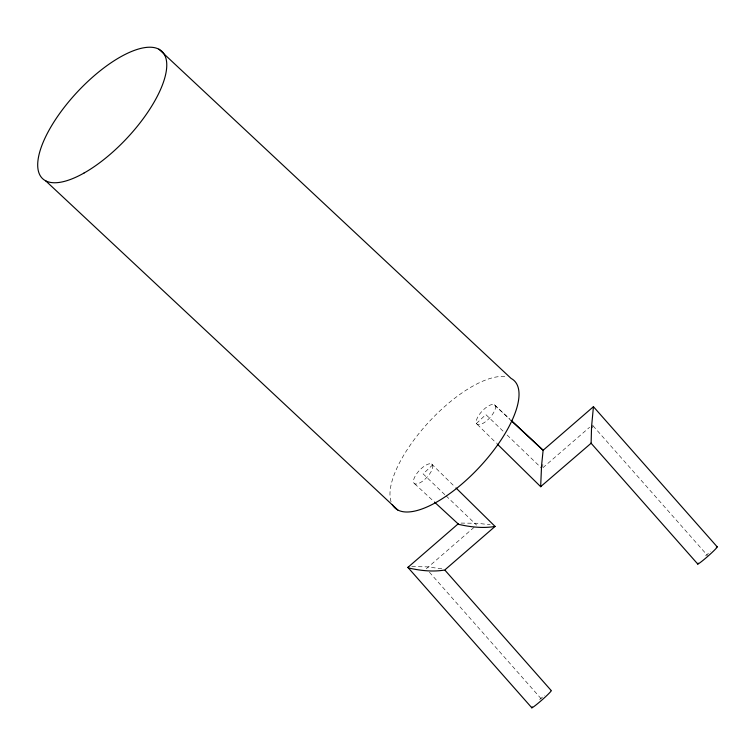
<?xml version="1.0" encoding="UTF-8"?>
<svg xmlns="http://www.w3.org/2000/svg" width="755" height="755" viewBox="0 0 755 755"><rect width="100%" height="100%" fill="white"/><g stroke="black" fill="none" stroke-linecap="round" stroke-linejoin="round"><path stroke-width="0.57" stroke-dasharray="3.77 2.83" d="M542.685 466.694L542.826 464.363M592.675 427.906L592.864 425.037M432.539 464.995A13.08 5.087 -46.9 0 1 420.384 482.605A13.08 5.087 -46.9 0 1 416.458 474.065A13.08 5.087 -46.9 0 1 432.539 464.995L423.13 473.895L445.214 495.035M476.433 423.489L485.842 414.589L503.698 431.756M426.33 568.694L474.867 526.65M542.854 467.77L589.627 427.255M461.022 523.083L477.358 523.281L490.184 524.734M411.749 566.599L427.047 566.854L442.656 568.902M414.627 483.757L433.615 501.273M495.252 405.699A13.08 5.087 -46.9 0 1 483.096 423.31A13.08 5.087 -46.9 0 1 479.17 414.769A13.08 5.087 -46.9 0 1 495.252 405.699L509.823 419.27M494.336 404.727L509.795 419.157M446.063 495.846L476.632 525.121M507.105 435.022L541.118 467.723M477.339 424.461L496.545 443.327M431.624 464.023L455.152 487.126M593.053 425.839L707.454 555.416M429.435 572.224L541.505 699.149M391.071 501.745A87.221 33.9 -46.9 0 1 429.397 421.441A87.221 33.9 -46.9 0 1 507.19 377M705.614 555.831A13.08 0.915 -41.4 0 1 710.681 551.433M539.665 699.564A13.08 0.915 -41.4 0 1 544.733 695.176"/><path stroke-width="1.13" d="M593.439 406.69L543.128 450.263L541.571 465.59L540.655 486.664L591.118 443.232L591.552 426.801L593.439 406.69L717.099 546.743M541.033 485.71L540.806 486.805L497.337 444.1M531.85 707.831L407.889 567.401L458.2 523.828L458.634 524.347C470.384 527.047 483.209 528.538 495.072 526.424L455.992 487.947M495.072 526.424L444.761 569.997C432.898 572.111 420.082 570.62 408.332 567.92M407.889 567.401L408.7 566.967M434.474 502.066L458.634 524.347M510.635 420.025L543.128 450.263M158.899 49.179L511.144 378.463A87.221 33.9 -46.9 0 1 478.632 468.053A87.221 33.9 -46.9 0 1 392.298 504.576M511.512 420.752L543.279 450.405M45.574 180.738L397.819 510.021M590.967 443.091L697.799 564.089M445.101 570.355L551.15 690.476A13.08 0.915 -41.4 0 1 540.778 700.999A13.08 0.915 -41.4 0 1 532.218 706.869M716.297 547.139A13.08 0.915 -41.4 0 1 708.011 556.133A13.08 0.915 -41.4 0 1 698.167 563.136M83.975 173.065A87.221 33.9 -46.9 0 0 164.949 55.662A87.221 33.9 -46.9 0 0 57.795 116.147A87.221 33.9 -46.9 0 0 83.975 173.065"/></g></svg>
